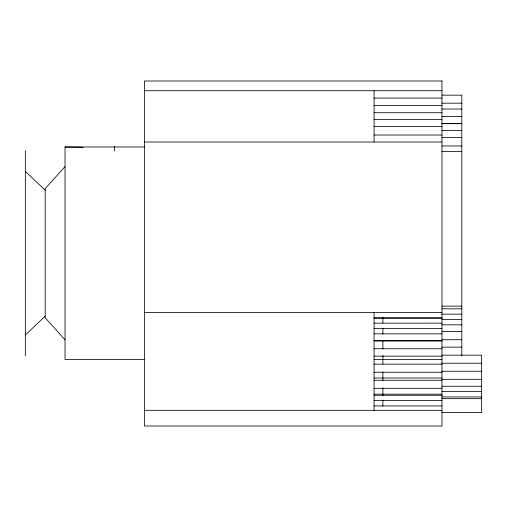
<?xml version="1.0" encoding="UTF-8"?>
<svg xmlns="http://www.w3.org/2000/svg" width="507" height="507" viewBox="0 0 507 507"><rect width="100%" height="100%" fill="white"/><g stroke="black" fill="none" stroke-linecap="round" stroke-linejoin="round"><path stroke-width="0.76" d="M65.029 166.581L45.186 188.648L45.186 317.75L65.029 339.817M25.35 334.962L45.186 316.191M144.387 90.715L441.971 90.715M441.971 95.164L461.814 95.164L461.814 355.813M374.065 98.073L441.971 98.073M441.971 103.187L461.814 103.187M374.065 105.431L441.971 105.431M441.971 109.024L461.814 109.024M374.065 112.725L441.971 112.725M441.971 116.382L461.814 116.382M374.065 119.449L441.971 119.449M441.971 123.556L461.814 123.556M441.971 123.683L461.814 123.683M374.065 126.56L441.971 126.56M441.971 130.407L461.814 130.407M374.065 135.014L441.971 135.014M441.971 137.517L461.814 137.517M144.387 142.023L441.971 142.023M441.971 145.965L461.814 145.965M144.387 359.412L65.029 359.412L65.029 146.986L144.387 146.986M441.971 151.46L461.814 151.46M441.971 306.133L461.814 306.133M441.971 308.82L461.814 308.82M144.387 312.502L441.971 312.502M441.971 314.156L461.814 314.156M374.065 317.832L441.971 317.832M374.065 318.181L441.971 318.181M441.971 319.486L461.814 319.486M374.065 323.168L441.971 323.155M441.971 324.822L461.814 324.822M374.065 328.498L441.971 328.498M441.971 331.401L461.814 331.401M374.065 333.834L441.971 333.834M441.971 339.734L461.814 339.734M374.065 340.412L441.971 340.412M374.065 341.034L441.971 341.034M441.971 347.143L461.814 347.143M374.065 348.746L441.971 348.746M441.971 355.16L481.65 355.16L481.65 412.584L441.971 412.584M374.065 356.155L441.971 356.155M374.065 359.476L441.971 359.476M441.971 363.221L481.65 363.221M374.065 364.172L441.971 364.172M441.971 371.257L481.65 371.257M374.065 372.233L441.971 372.233M374.065 378.013L441.971 378.013M441.971 379.318L481.65 379.318M374.065 380.269L441.971 380.269M441.971 386.252L481.65 386.252M374.065 388.33L441.971 388.33M441.971 391.512L481.65 391.512M374.065 394.167L441.971 394.167M374.065 395.264L441.971 395.264M441.971 396.943L481.65 396.943M441.971 398.673L481.65 398.673M374.065 400.524L441.971 400.524M374.065 405.955L441.971 405.955M144.387 410.328L441.971 410.328M65.029 146.986L83.135 147.284M25.35 171.436L45.186 190.207M382.905 317.376L382.905 322.915M382.905 328.454L382.905 333.993M382.905 340.324L382.905 349.025M382.905 355.356L382.905 364.064M382.905 371.973L382.905 380.681M382.905 387.798L382.905 395.714M382.905 400.46L382.905 405.999M374.065 90.715L374.065 142.023M374.065 312.502L374.065 410.328M114.626 146.377L114.626 150.852M25.35 150.604L25.35 355.794M441.971 80.993L144.387 80.993L144.387 426.007L441.971 426.007L441.971 80.993"/></g></svg>
